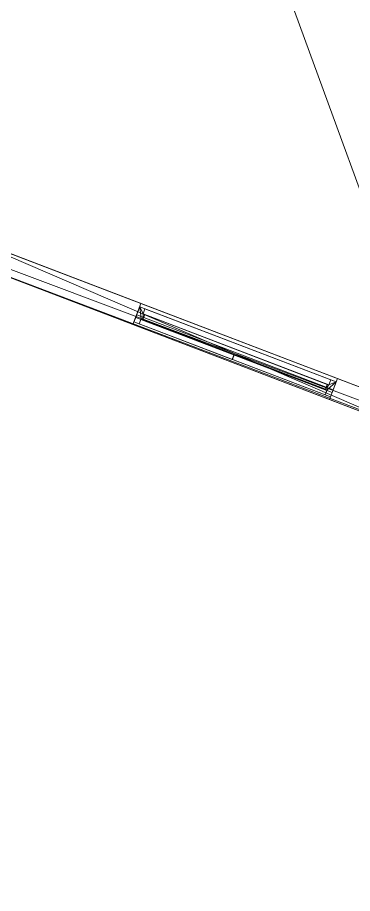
# Model space of a CAD drawing. Header units: metres. Extents: x 27.2 to 60.1, y 41.5 to 64.7.
# Drawn here: x 41.01 to 44.04, y 41.5 to 49.42 of the extents above; entities that cross this region are included whole.
import ezdxf

# ---------------------------------------------------------------- set-up
doc = ezdxf.new("R2010")
doc.units = ezdxf.units.M
for name, color, linetype, lineweight in [('A-CLNG', 13, 'Continuous', 13), ('A-DOOR', 31, 'Continuous', 13), ('A-DOOR-FRAM', 31, 'Continuous', 9), ('A-FLOR', 192, 'Continuous', 13), ('A-ROOF', 132, 'Continuous', 13), ('A-WALL', 113, 'Continuous', 13)]:
    doc.layers.add(name, color=color, linetype=linetype, lineweight=lineweight)

# ---------------------------------------------------------------- blocks, each defined once
blk = doc.blocks.new('Door-Exterior-Double - 2100mm_1800mm-375257-3D View 1')
at = {"layer": 'A-DOOR', "lineweight": 9, "transparency": 33554682}
mesh = blk.add_polyface(dxfattribs=at)
corners = [(-0.9508, 0.0826, 0.0127), (-0.9508, 0.1079), (-0.9508, 0.0127), (-0.9508, 0.0381, 0.0127)]
mesh.append_faces([[corners[k] for k in face] for face in [(2, 3, 0, 1)]])
mesh = blk.add_polyface(dxfattribs=at)
corners = [(-0.9508, 0.1079), (-0.9508, 0.0826, 0.0127), (0.9508, 0.0826, 0.0127), (0.9508, 0.1079)]
mesh.append_faces([[corners[k] for k in face] for face in [(3, 0, 1, 2)]])
mesh = blk.add_polyface(dxfattribs=at)
corners = [(-0.9508, 0.0127), (-0.9508, 0.1079), (0.9508, 0.1079), (0.9508, 0.0127)]
mesh.append_faces([[corners[k] for k in face] for face in [(3, 0, 1, 2)]])
mesh = blk.add_polyface(dxfattribs=at)
corners = [(-0.9508, 0.0826, 0.0127), (-0.9508, 0.0381, 0.0127), (0.9508, 0.0381, 0.0127), (0.9508, 0.0826, 0.0127)]
mesh.append_faces([[corners[k] for k in face] for face in [(0, 1, 2, 3)]])
mesh = blk.add_polyface(dxfattribs=at)
corners = [(0.0016, 0.0826, 2.2), (0.9, 0.0826, 2.2), (0.9, 0.0826, 0.0127), (0.0016, 0.0826, 0.0127), (-0.0016, 0.0826, 0.0127), (-0.9, 0.0826, 0.0127), (-0.9, 0.0826, 2.2), (-0.0016, 0.0826, 2.2)]
mesh.append_faces([[corners[k] for k in face] for face in [(2, 3, 0, 1), (4, 5, 6, 7)]])
mesh = blk.add_polyface(dxfattribs=at)
corners = [(-0.9, 0.0381, 2.2), (-0.0016, 0.0381, 2.2), (-0.0016, 0.0826, 2.2), (-0.9, 0.0826, 2.2)]
mesh.append_faces([[corners[k] for k in face] for face in [(0, 1, 2, 3)]])
mesh = blk.add_polyface(dxfattribs=at)
corners = [(-0.9, 0.0381, 0.0127), (-0.9, 0.0381, 2.2), (-0.9, 0.0826, 2.2), (-0.9, 0.0826, 0.0127)]
mesh.append_faces([[corners[k] for k in face] for face in [(0, 1, 2, 3)]])
mesh = blk.add_polyface(dxfattribs=at)
corners = [(-0.0016, 0.0381, 0.0127), (-0.9, 0.0381, 0.0127), (-0.9, 0.0826, 0.0127), (-0.0016, 0.0826, 0.0127)]
mesh.append_faces([[corners[k] for k in face] for face in [(0, 1, 2, 3)]])
mesh = blk.add_polyface(dxfattribs=at)
corners = [(-0.0016, 0.0381, 2.2), (-0.0016, 0.0381, 0.0127), (-0.0016, 0.0826, 0.0127), (-0.0016, 0.0826, 2.2)]
mesh.append_faces([[corners[k] for k in face] for face in [(0, 1, 2, 3)]])
mesh = blk.add_polyface(dxfattribs=at)
corners = [(0.0016, 0.0381, 0.0127), (0.0016, 0.0381, 2.2), (0.0016, 0.0826, 2.2), (0.0016, 0.0826, 0.0127)]
mesh.append_faces([[corners[k] for k in face] for face in [(0, 1, 2, 3)]])
mesh = blk.add_polyface(dxfattribs=at)
corners = [(0.9, 0.0381, 0.0127), (0.0016, 0.0381, 0.0127), (0.0016, 0.0826, 0.0127), (0.9, 0.0826, 0.0127)]
mesh.append_faces([[corners[k] for k in face] for face in [(0, 1, 2, 3)]])
mesh = blk.add_polyface(dxfattribs=at)
corners = [(0.0016, 0.0381, 2.2), (0.9, 0.0381, 2.2), (0.9, 0.0826, 2.2), (0.0016, 0.0826, 2.2)]
mesh.append_faces([[corners[k] for k in face] for face in [(0, 1, 2, 3)]])
mesh = blk.add_polyface(dxfattribs=at)
corners = [(0.9, 0.0381, 2.2), (0.9, 0.0381, 0.0127), (0.9, 0.0826, 0.0127), (0.9, 0.0826, 2.2)]
mesh.append_faces([[corners[k] for k in face] for face in [(0, 1, 2, 3)]])
mesh = blk.add_polyface(dxfattribs=at)
corners = [(0.9508, 0.0826, 0.0127), (0.9508, 0.0381, 0.0127), (0.9508, 0.0127), (0.9508, 0.1079)]
mesh.append_faces([[corners[k] for k in face] for face in [(2, 3, 0, 1)]])
mesh = blk.add_polyface(dxfattribs=at)
corners = [(-0.9508, 0.0381, 0.0127), (-0.9508, 0.0127), (0.9508, 0.0127), (0.9508, 0.0381, 0.0127)]
mesh.append_faces([[corners[k] for k in face] for face in [(3, 0, 1, 2)]])
mesh = blk.add_polyface(dxfattribs=at)
corners = [(0.0016, 0.0381, 2.2), (0.0016, 0.0381, 0.0127), (0.9, 0.0381, 0.0127), (0.9, 0.0381, 2.2), (-0.0016, 0.0381, 0.0127), (-0.0016, 0.0381, 2.2), (-0.9, 0.0381, 2.2), (-0.9, 0.0381, 0.0127)]
mesh.append_faces([[corners[k] for k in face] for face in [(3, 0, 1, 2), (5, 6, 7, 4)]])
at = {"layer": 'A-DOOR-FRAM', "transparency": 33554682}
mesh = blk.add_polyface(dxfattribs=at)
corners = [(0.9508, 0.0826), (0.9, 0.0826), (0.9, 0.0826, 2.2), (-0.9, 0.0826, 2.2), (-0.9, 0.0826), (-0.9508, 0.0826), (-0.9508, 0.0826, 2.3016), (0.9508, 0.0826, 2.3016)]
mesh.append_faces([[corners[k] for k in face] for face in [(2, 3, 6, 7)]], dxfattribs={"vtx1": -1, "vtx3": -1})
mesh.append_faces([[corners[k] for k in face] for face in [(0, 1, 2, 7)]], dxfattribs={"vtx2": -1})
mesh.append_faces([[corners[k] for k in face] for face in [(3, 4, 5, 6)]], dxfattribs={"vtx3": -1})
mesh = blk.add_polyface(dxfattribs=at)
corners = [(-0.9508, 0.0826), (-0.9, 0.0826), (-0.9, 0.0333), (-0.8841, 0.0333), (-0.8841, -0.0143), (-0.9, -0.0143), (-0.9, -0.0635), (-0.9508, -0.0635)]
mesh.append_faces([[corners[k] for k in face] for face in [(2, 7, 0, 1), (7, 5, 6)]], dxfattribs={"vtx0": -1})
mesh.append_faces([[corners[k] for k in face] for face in [(4, 5, 3)]], dxfattribs={"vtx1": -1})
mesh.append_faces([[corners[k] for k in face] for face in [(2, 3, 5, 7)]], dxfattribs={"vtx1": -1, "vtx2": -1, "vtx3": -1})
mesh = blk.add_polyface(dxfattribs=at)
corners = [(-0.9508, 0.0826, 2.3016), (-0.9508, 0.0826), (-0.9508, -0.0635), (-0.9508, -0.0635, 2.3016)]
mesh.append_faces([[corners[k] for k in face] for face in [(3, 0, 1, 2)]])
mesh = blk.add_polyface(dxfattribs=at)
corners = [(0.9508, -0.0635, 2.3016), (0.9508, 0.0826, 2.3016), (-0.9508, 0.0826, 2.3016), (-0.9508, -0.0635, 2.3016)]
mesh.append_faces([[corners[k] for k in face] for face in [(0, 1, 2, 3)]])
mesh = blk.add_polyface(dxfattribs=at)
corners = [(0.9, 0.0826, 2.2), (0.9, 0.0333, 2.2), (-0.9, 0.0333, 2.2), (-0.9, 0.0826, 2.2)]
mesh.append_faces([[corners[k] for k in face] for face in [(3, 0, 1, 2)]])
mesh = blk.add_polyface(dxfattribs=at)
corners = [(-0.9, 0.0826), (-0.9, 0.0826, 2.2), (-0.9, 0.0333, 2.2), (-0.9, 0.0333)]
mesh.append_faces([[corners[k] for k in face] for face in [(0, 1, 2, 3)]])
mesh = blk.add_polyface(dxfattribs=at)
corners = [(0.9, 0.0333), (0.9, 0.0826), (0.9508, 0.0826), (0.9508, -0.0635), (0.9, -0.0635), (0.9, -0.0143), (0.8841, -0.0143), (0.8841, 0.0333)]
mesh.append_faces([[corners[k] for k in face] for face in [(7, 5, 6)]], dxfattribs={"vtx0": -1})
mesh.append_faces([[corners[k] for k in face] for face in [(5, 7, 0, 3)]], dxfattribs={"vtx0": -1, "vtx2": -1, "vtx3": -1})
mesh.append_faces([[corners[k] for k in face] for face in [(2, 3, 0, 1), (4, 5, 3)]], dxfattribs={"vtx1": -1})
mesh = blk.add_polyface(dxfattribs=at)
corners = [(0.9, 0.0826), (0.9, 0.0333), (0.9, 0.0333, 2.2), (0.9, 0.0826, 2.2)]
mesh.append_faces([[corners[k] for k in face] for face in [(0, 1, 2, 3)]])
mesh = blk.add_polyface(dxfattribs=at)
corners = [(0.9508, -0.0635), (0.9508, 0.0826), (0.9508, 0.0826, 2.3016), (0.9508, -0.0635, 2.3016)]
mesh.append_faces([[corners[k] for k in face] for face in [(0, 1, 2, 3)]])
mesh = blk.add_polyface(dxfattribs=at)
corners = [(0.9, 0.0333), (0.8841, 0.0333), (0.8841, 0.0333, 2.1841), (-0.8841, 0.0333, 2.1841), (-0.8841, 0.0333), (-0.9, 0.0333), (-0.9, 0.0333, 2.2), (0.9, 0.0333, 2.2)]
mesh.append_faces([[corners[k] for k in face] for face in [(2, 3, 6, 7)]], dxfattribs={"vtx1": -1, "vtx3": -1})
mesh.append_faces([[corners[k] for k in face] for face in [(0, 1, 2, 7)]], dxfattribs={"vtx2": -1})
mesh.append_faces([[corners[k] for k in face] for face in [(3, 4, 5, 6)]], dxfattribs={"vtx3": -1})
mesh = blk.add_polyface(dxfattribs=at)
corners = [(0.8841, -0.0143, 2.1841), (-0.8841, -0.0143, 2.1841), (-0.8841, 0.0333, 2.1841), (0.8841, 0.0333, 2.1841)]
mesh.append_faces([[corners[k] for k in face] for face in [(3, 0, 1, 2)]])
mesh = blk.add_polyface(dxfattribs=at)
corners = [(-0.8841, -0.0143, 2.1841), (-0.8841, -0.0143), (-0.8841, 0.0333), (-0.8841, 0.0333, 2.1841)]
mesh.append_faces([[corners[k] for k in face] for face in [(3, 0, 1, 2)]])
mesh = blk.add_polyface(dxfattribs=at)
corners = [(0.8841, 0.0333), (0.8841, -0.0143), (0.8841, -0.0143, 2.1841), (0.8841, 0.0333, 2.1841)]
mesh.append_faces([[corners[k] for k in face] for face in [(0, 1, 2, 3)]])
mesh = blk.add_polyface(dxfattribs=at)
corners = [(0.9, -0.0635), (0.9508, -0.0635), (0.9508, -0.0635, 2.3016), (-0.9508, -0.0635, 2.3016), (-0.9508, -0.0635), (-0.9, -0.0635), (-0.9, -0.0635, 2.2), (0.9, -0.0635, 2.2)]
mesh.append_faces([[corners[k] for k in face] for face in [(6, 7, 2, 3)]], dxfattribs={"vtx1": -1, "vtx3": -1})
mesh.append_faces([[corners[k] for k in face] for face in [(4, 5, 6, 3)]], dxfattribs={"vtx2": -1})
mesh.append_faces([[corners[k] for k in face] for face in [(7, 0, 1, 2)]], dxfattribs={"vtx3": -1})
mesh = blk.add_polyface(dxfattribs=at)
corners = [(0.8841, -0.0143), (0.9, -0.0143), (0.9, -0.0143, 2.2), (-0.9, -0.0143, 2.2), (-0.9, -0.0143), (-0.8841, -0.0143), (-0.8841, -0.0143, 2.1841), (0.8841, -0.0143, 2.1841)]
mesh.append_faces([[corners[k] for k in face] for face in [(6, 7, 2, 3)]], dxfattribs={"vtx1": -1, "vtx3": -1})
mesh.append_faces([[corners[k] for k in face] for face in [(4, 5, 6, 3)]], dxfattribs={"vtx2": -1})
mesh.append_faces([[corners[k] for k in face] for face in [(7, 0, 1, 2)]], dxfattribs={"vtx3": -1})
mesh = blk.add_polyface(dxfattribs=at)
corners = [(0.9, -0.0635, 2.2), (-0.9, -0.0635, 2.2), (-0.9, -0.0143, 2.2), (0.9, -0.0143, 2.2)]
mesh.append_faces([[corners[k] for k in face] for face in [(2, 3, 0, 1)]])
mesh = blk.add_polyface(dxfattribs=at)
corners = [(-0.9, -0.0635, 2.2), (-0.9, -0.0635), (-0.9, -0.0143), (-0.9, -0.0143, 2.2)]
mesh.append_faces([[corners[k] for k in face] for face in [(3, 0, 1, 2)]])
mesh = blk.add_polyface(dxfattribs=at)
corners = [(0.9, -0.0143), (0.9, -0.0635), (0.9, -0.0635, 2.2), (0.9, -0.0143, 2.2)]
mesh.append_faces([[corners[k] for k in face] for face in [(0, 1, 2, 3)]])

msp = doc.modelspace()

# ---------------------------------------------------------------- block references
at = {"layer": 'A-DOOR', "lineweight": 18, "transparency": 33554682, "rotation": 159.0852798163775}
msp.add_blockref('Door-Exterior-Double - 2100mm_1800mm-375257-3D View 1', (42.9843, 46.4076, -0.9), dxfattribs=at)

# ---------------------------------------------------------------- meshes
at = {"layer": 'A-CLNG', "lineweight": 18, "transparency": 33554682}
mesh = msp.add_polyface(dxfattribs=at)
corners = [(43.6382, 51.7785, 1.7072), (43.1462, 50.4995, 1.7072), (36.8382, 52.9259, 1.7072), (38.3541, 56.8927, 1.7072), (33.6389, 58.7083, 1.7072), (31.6663, 53.5856, 1.7072), (40.9291, 50.0226, 1.7072), (40.0144, 47.6446, 1.7072), (44.8678, 45.7898, 1.7072), (46.7056, 50.5986, 1.7072)]
mesh.append_faces([[corners[k] for k in face] for face in [(6, 1, 2, 5)]], dxfattribs={"vtx0": -1, "vtx2": -1})
mesh.append_faces([[corners[k] for k in face] for face in [(7, 8, 1, 6)]], dxfattribs={"vtx1": -1, "vtx2": -1})
mesh.append_faces([[corners[k] for k in face] for face in [(9, 0, 1, 8)]], dxfattribs={"vtx2": -1})
mesh.append_faces([[corners[k] for k in face] for face in [(2, 3, 4, 5)]], dxfattribs={"vtx3": -1})
mesh = msp.add_polyface(dxfattribs=at)
corners = [(43.6382, 51.7785, 1.65), (46.7056, 50.5986, 1.65), (44.8678, 45.7898, 1.65), (40.0144, 47.6446, 1.65), (40.9291, 50.0226, 1.65), (31.6663, 53.5856, 1.65), (33.6389, 58.7083, 1.65), (38.3541, 56.8927, 1.65), (36.8382, 52.9259, 1.65), (43.1462, 50.4995, 1.65)]
mesh.append_faces([[corners[k] for k in face] for face in [(9, 2, 3, 4)]], dxfattribs={"vtx0": -1, "vtx3": -1})
mesh.append_faces([[corners[k] for k in face] for face in [(1, 2, 9, 0)]], dxfattribs={"vtx1": -1})
mesh.append_faces([[corners[k] for k in face] for face in [(8, 9, 4, 5)]], dxfattribs={"vtx1": -1, "vtx3": -1})
mesh.append_faces([[corners[k] for k in face] for face in [(6, 7, 8, 5)]], dxfattribs={"vtx2": -1})
mesh = msp.add_polyface(dxfattribs=at)
corners = [(44.8678, 45.7898, 1.7072), (40.0144, 47.6446, 1.7072), (40.0144, 47.6446, 1.65), (44.8678, 45.7898, 1.65)]
mesh.append_faces([[corners[k] for k in face] for face in [(3, 0, 1, 2)]])
at = {"layer": 'A-FLOR', "lineweight": 18, "transparency": 33554682}
mesh = msp.add_polyface(dxfattribs=at)
corners = [(59.9689, 52.7515, -0.95), (55.7742, 41.5806, -0.95), (30.6362, 51.0199, -0.95), (32.0423, 54.7646, -0.95), (30.3759, 55.3904, -0.95), (30.9279, 56.7992, -0.95), (27.3525, 58.1999, -0.95), (29.8423, 64.5553, -0.95), (31.7114, 63.841, -0.95), (31.6133, 63.5878, -0.95)]
mesh.append_faces([[corners[k] for k in face] for face in [(9, 6, 7, 8)]], dxfattribs={"vtx0": -1})
mesh.append_faces([[corners[k] for k in face] for face in [(5, 6, 9)]], dxfattribs={"vtx1": -1, "vtx2": -1})
mesh.append_faces([[corners[k] for k in face] for face in [(9, 0, 3, 5)]], dxfattribs={"vtx1": -1, "vtx2": -1, "vtx3": -1})
mesh.append_faces([[corners[k] for k in face] for face in [(1, 2, 3, 0), (3, 4, 5)]], dxfattribs={"vtx2": -1})
mesh = msp.add_polyface(dxfattribs=at)
corners = [(59.9689, 52.7515, -0.9), (31.6133, 63.5878, -0.9), (31.7114, 63.841, -0.9), (29.8423, 64.5553, -0.9), (27.3525, 58.1999, -0.9), (30.9279, 56.7992, -0.9), (30.3759, 55.3904, -0.9), (32.0423, 54.7646, -0.9), (30.6362, 51.0199, -0.9), (55.7742, 41.5806, -0.9)]
mesh.append_faces([[corners[k] for k in face] for face in [(3, 1, 2)]], dxfattribs={"vtx0": -1})
mesh.append_faces([[corners[k] for k in face] for face in [(1, 5, 7, 0)]], dxfattribs={"vtx0": -1, "vtx1": -1, "vtx2": -1})
mesh.append_faces([[corners[k] for k in face] for face in [(1, 3, 4, 5)]], dxfattribs={"vtx0": -1, "vtx3": -1})
mesh.append_faces([[corners[k] for k in face] for face in [(6, 7, 5)]], dxfattribs={"vtx1": -1})
mesh.append_faces([[corners[k] for k in face] for face in [(7, 8, 9, 0)]], dxfattribs={"vtx3": -1})
mesh = msp.add_polyface(dxfattribs=at)
corners = [(30.6362, 51.0199, -0.95), (55.7742, 41.5806, -0.95), (55.7742, 41.5806, -0.9), (30.6362, 51.0199, -0.9)]
mesh.append_faces([[corners[k] for k in face] for face in [(0, 1, 2, 3)]])
at = {"layer": 'A-ROOF', "lineweight": 18, "transparency": 33554682}
mesh = msp.add_polyface(dxfattribs=at)
corners = [(55.6558, 41.4984, 2.17), (30.6913, 50.9674, 2.17), (35.0472, 62.2797, 2.17), (60.0398, 52.8835, 2.17)]
mesh.append_faces([[corners[k] for k in face] for face in [(0, 1, 2, 3)]])
mesh = msp.add_polyface(dxfattribs=at)
corners = [(30.6913, 50.9674, 2.27), (55.6558, 41.4984, 2.27), (60.0398, 52.8835, 2.27), (35.0472, 62.2797, 2.27)]
mesh.append_faces([[corners[k] for k in face] for face in [(3, 0, 1, 2)]])
mesh = msp.add_polyface(dxfattribs=at)
corners = [(55.6558, 41.4984, 2.17), (55.6558, 41.4984, 2.27), (30.6913, 50.9674, 2.27), (30.6913, 50.9674, 2.17)]
mesh.append_faces([[corners[k] for k in face] for face in [(1, 2, 3, 0)]])
at = {"layer": 'A-WALL', "lineweight": 18, "transparency": 33554682}
mesh = msp.add_polyface(dxfattribs=at)
corners = [(35.5792, 49.122, -0.95), (35.6454, 49.3142, -0.95), (39.9917, 47.6532, -0.95), (40.0144, 47.6446, -0.95), (40.3653, 47.5104, -0.95), (44.8678, 45.7898, -0.95), (45.0733, 45.7112, -0.95), (45.0008, 45.5214, -0.95), (44.7953, 45.6, -0.95)]
mesh.append_faces([[corners[k] for k in face] for face in [(4, 8, 0, 3), (5, 7, 8, 4)]], dxfattribs={"vtx0": -1, "vtx2": -1})
mesh.append_faces([[corners[k] for k in face] for face in [(2, 3, 0, 1)]], dxfattribs={"vtx1": -1})
mesh.append_faces([[corners[k] for k in face] for face in [(5, 6, 7)]], dxfattribs={"vtx2": -1})
mesh = msp.add_polyface(dxfattribs=at)
corners = [(35.6454, 49.3142, 2.52), (35.5792, 49.122, 2.52), (45.0008, 45.5214, 2.52), (45.0733, 45.7112, 2.52)]
mesh.append_faces([[corners[k] for k in face] for face in [(1, 2, 3, 0)]])
mesh = msp.add_polyface(dxfattribs=at)
corners = [(35.6454, 49.3142, -0.95), (35.6454, 49.3142, 1.65), (35.6454, 49.3142, 2.52), (45.0733, 45.7112, 2.52), (45.0733, 45.7112, 1.4), (45.0733, 45.7112, -0.95), (44.8678, 45.7898, -0.95), (40.3653, 47.5104, -0.95), (40.0144, 47.6446, -0.95), (39.9917, 47.6532, -0.95), (42.1301, 46.836, 1.4016), (42.1301, 46.836, -0.9), (43.9064, 46.1572, -0.9), (43.9064, 46.1572, 1.4016), (36.9839, 48.8027, 1.3), (36.9839, 48.8027, 0.2), (38.6653, 48.1601, 0.2), (38.6653, 48.1601, 1.3)]
mesh.append_faces([[corners[k] for k in face] for face in [(13, 6, 12), (3, 10, 2), (0, 15, 9), (16, 9, 15), (14, 2, 17), (8, 17, 7)]], dxfattribs={"vtx0": -1, "vtx1": -1})
mesh.append_faces([[corners[k] for k in face] for face in [(13, 4, 6), (7, 17, 10), (17, 2, 10)]], dxfattribs={"vtx0": -1, "vtx1": -1, "vtx2": -1})
mesh.append_faces([[corners[k] for k in face] for face in [(11, 6, 7), (6, 11, 12), (16, 8, 9), (15, 0, 1, 14), (14, 1, 2)]], dxfattribs={"vtx0": -1, "vtx2": -1})
mesh.append_faces([[corners[k] for k in face] for face in [(3, 4, 13), (10, 11, 7), (13, 10, 3), (16, 17, 8)]], dxfattribs={"vtx1": -1, "vtx2": -1})
mesh.append_faces([[corners[k] for k in face] for face in [(4, 5, 6)]], dxfattribs={"vtx2": -1})
mesh = msp.add_polyface(dxfattribs=at)
corners = [(35.5792, 49.122, 2.52), (35.5792, 49.122, -0.95), (44.7953, 45.6, -0.95), (45.0008, 45.5214, -0.95), (45.0008, 45.5214, 2.52), (42.0576, 46.6462, -0.9), (42.0576, 46.6462, 1.4016), (43.8339, 45.9674, 1.4016), (43.8339, 45.9674, -0.9), (36.9114, 48.6129, 0.2), (36.9114, 48.6129, 1.3), (38.5928, 47.9703, 1.3), (38.5928, 47.9703, 0.2)]
mesh.append_faces([[corners[k] for k in face] for face in [(7, 4, 6), (2, 5, 1)]], dxfattribs={"vtx0": -1, "vtx1": -1})
mesh.append_faces([[corners[k] for k in face] for face in [(12, 1, 5), (0, 11, 6)]], dxfattribs={"vtx0": -1, "vtx1": -1, "vtx2": -1})
mesh.append_faces([[corners[k] for k in face] for face in [(1, 12, 9), (1, 9, 10, 0), (0, 10, 11), (6, 11, 12, 5), (2, 8, 5), (7, 2, 3), (6, 4, 0)]], dxfattribs={"vtx0": -1, "vtx2": -1})
mesh.append_faces([[corners[k] for k in face] for face in [(7, 8, 2), (3, 4, 7)]], dxfattribs={"vtx1": -1, "vtx2": -1})
mesh = msp.add_polyface(dxfattribs=at)
corners = [(42.0576, 46.6462, -0.9), (42.1301, 46.836, -0.9), (42.1301, 46.836, 1.4016), (42.0576, 46.6462, 1.4016)]
mesh.append_faces([[corners[k] for k in face] for face in [(0, 1, 2, 3)]])
mesh = msp.add_polyface(dxfattribs=at)
corners = [(42.0576, 46.6462, 1.4016), (42.1301, 46.836, 1.4016), (43.9064, 46.1572, 1.4016), (43.8339, 45.9674, 1.4016)]
mesh.append_faces([[corners[k] for k in face] for face in [(0, 1, 2, 3)]])
mesh = msp.add_polyface(dxfattribs=at)
corners = [(42.1301, 46.836, -0.9), (42.0576, 46.6462, -0.9), (43.8339, 45.9674, -0.9), (43.9064, 46.1572, -0.9)]
mesh.append_faces([[corners[k] for k in face] for face in [(3, 0, 1, 2)]])
mesh = msp.add_polyface(dxfattribs=at)
corners = [(43.9064, 46.1572, -0.9), (43.8339, 45.9674, -0.9), (43.8339, 45.9674, 1.4016), (43.9064, 46.1572, 1.4016)]
mesh.append_faces([[corners[k] for k in face] for face in [(3, 0, 1, 2)]])

doc.saveas('drawing.dxf')
